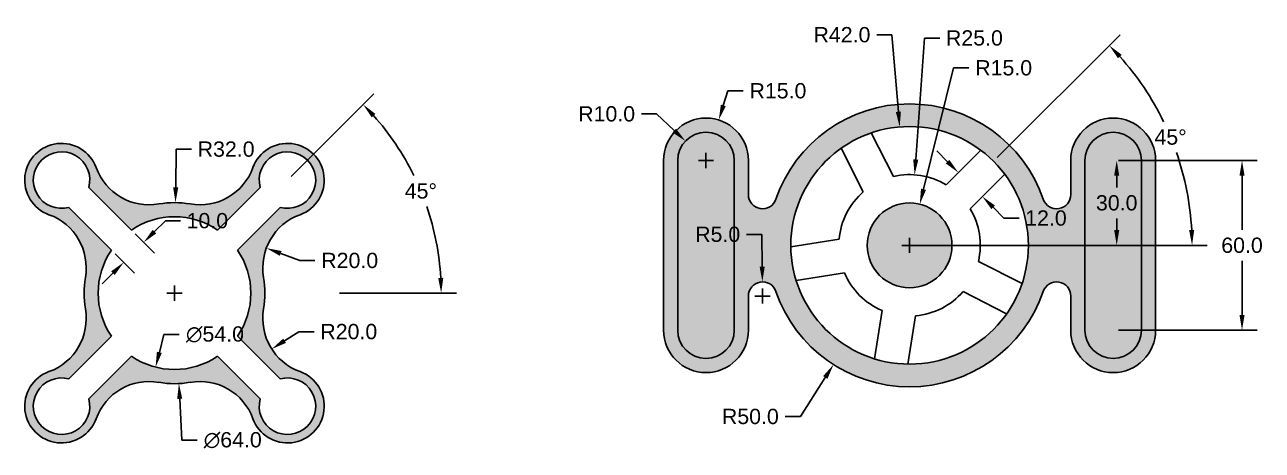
# Model space of a CAD drawing. Header units: inches. Extents: x -29 to 2151, y 0 to 373.
# Drawn here: x 1009.2 to 1446.8, y 84.8 to 235.2 of the extents above; entities that cross this region are included whole.
import ezdxf

# ---------------------------------------------------------------- set-up
doc = ezdxf.new("R2010")
doc.units = ezdxf.units.IN
doc.header["$MEASUREMENT"] = 0
doc.styles.get("Standard").update_dxf_attribs({"font": 'arial.ttf'})
doc.dimstyles.get("Standard").update_dxf_attribs({"dimscale": 30, "dimtxt": 0.18, "dimasz": 0.18, "dimexe": 0.18, "dimexo": 0.0625, "dimgap": 0.09, "dimtad": 0, "dimtih": 1, "dimtoh": 1, "dimdec": 1, "dimzin": 0, "dimdsep": 46, "dimtxsty": 'Standard', "dimcen": 0.09, "dimadec": 0, "dimazin": 0, "dimtfac": 1, "dimtdec": 1, "dimtofl": 0, "dimtmove": 0, "dimatfit": 3, "dimfxl": 1, "dimtolj": 1, "dimtzin": 0, "dimarcsym": 0})

# ---------------------------------------------------------------- blocks, each defined once
blk = doc.blocks.new('*D14')
at = {"color": 0, "lineweight": -2, "transparency": 16777216}
for p, q in [((1103.43, 181.59), (1132.65, 210.81)), ((1120.52, 140.31), (1161.85, 140.31))]:
    blk.add_line(p, q, dxfattribs=at)
for start, end in [(26.1313, 41.7189), (3.2811, 18.9618)]:
    blk.add_arc((1062.14, 140.31), 94.31, start, end, dxfattribs=at)
at = {"color": 0, "transparency": 16777216}
for points in [[(1131.88, 202.45), (1133.19, 203.68), (1128.83, 206.99)], [(1157.2, 145.73), (1155.4, 145.68), (1156.45, 140.31)]]:
    blk.add_solid(points, dxfattribs=at)
at = {"layer": 'Defpoints', "color": 0, "transparency": 16777216}
for p in [(1102.1, 180.27), (1153.24, 164.71), (1062.14, 140.31), (1062.14, 140.31), (1118.64, 140.31)]:
    blk.add_point(p, dxfattribs=at)
at = {"color": 0, "transparency": 16777216, "insert": (1149.27, 176.4), "char_height": 5.4, "attachment_point": 5}
blk.add_mtext('\\A1;45°', dxfattribs=at)
blk = doc.blocks.new('*D15')
at = {"color": 0, "lineweight": -2, "transparency": 16777216}
for p, q in [((1055.08, 162.08), (1058.9, 165.9)), ((1058.9, 165.9), (1064.3, 165.9)), ((1048.24, 161.28), (1055.08, 154.44)), ((1041.17, 154.21), (1048.01, 147.37)), ((1040.37, 147.37), (1036.55, 143.55))]:
    blk.add_line(p, q, dxfattribs=at)
at = {"color": 0, "transparency": 16777216}
for points in [[(1054.44, 162.71), (1055.71, 161.44), (1051.26, 158.26)], [(1039.73, 148.01), (1041.01, 146.73), (1044.19, 151.19)]]:
    blk.add_solid(points, dxfattribs=at)
at = {"layer": 'Defpoints', "color": 0, "transparency": 16777216}
for p in [(1046.92, 162.6), (1051.26, 158.26), (1039.84, 155.53)]:
    blk.add_point(p, dxfattribs=at)
at = {"color": 0, "transparency": 16777216, "insert": (1073.75, 165.9), "char_height": 5.4, "attachment_point": 5}
blk.add_mtext('\\A1;10.0', dxfattribs=at)
blk = doc.blocks.new('*D16')
at = {"color": 0, "lineweight": -2, "transparency": 16777216}
for p, q in [((1059.44, 140.31), (1064.84, 140.31)), ((1062.14, 137.61), (1062.14, 143.01)), ((1064.7, 88.32), (1063.98, 102.95)), ((1070.1, 88.32), (1064.7, 88.32))]:
    blk.add_line(p, q, dxfattribs=at)
at = {"color": 0, "transparency": 16777216}
blk.add_solid([(1064.88, 102.99), (1063.08, 102.91), (1063.71, 108.34)], dxfattribs=at)
at = {"layer": 'Defpoints', "color": 0, "transparency": 16777216}
for p in [(1060.57, 172.27), (1063.71, 108.34)]:
    blk.add_point(p, dxfattribs=at)
at = {"color": 0, "transparency": 16777216, "insert": (1082.74, 88.32), "char_height": 5.4, "attachment_point": 5}
blk.add_mtext('\\A1;∅64.0', dxfattribs=at)
blk = doc.blocks.new('*D17')
at = {"color": 0, "lineweight": -2, "transparency": 16777216}
for p, q in [((1058.41, 125.7), (1056.79, 119.38)), ((1063.81, 125.7), (1058.41, 125.7))]:
    blk.add_line(p, q, dxfattribs=at)
at = {"color": 0, "transparency": 16777216}
blk.add_solid([(1055.92, 119.6), (1057.66, 119.16), (1055.45, 114.15)], dxfattribs=at)
at = {"layer": 'Defpoints', "color": 0, "transparency": 16777216}
for p in [(1068.83, 166.46), (1055.45, 114.15)]:
    blk.add_point(p, dxfattribs=at)
at = {"color": 0, "transparency": 16777216, "insert": (1076.45, 125.7), "char_height": 5.4, "attachment_point": 5}
blk.add_mtext('\\A1;∅54.0', dxfattribs=at)
blk = doc.blocks.new('*D18')
at = {"color": 0, "lineweight": -2, "transparency": 16777216}
for p, q in [((1062.71, 191.2), (1062.56, 177.7)), ((1068.11, 191.2), (1062.71, 191.2)), ((1059.44, 140.31), (1064.84, 140.31)), ((1062.14, 137.61), (1062.14, 143.01))]:
    blk.add_line(p, q, dxfattribs=at)
at = {"color": 0, "transparency": 16777216}
blk.add_solid([(1061.66, 177.71), (1063.46, 177.69), (1062.5, 172.3)], dxfattribs=at)
at = {"layer": 'Defpoints', "color": 0, "transparency": 16777216}
for p in [(1062.5, 172.3), (1062.14, 140.31)]:
    blk.add_point(p, dxfattribs=at)
at = {"color": 0, "transparency": 16777216, "insert": (1080.4, 191.2), "char_height": 5.4, "attachment_point": 5}
blk.add_mtext('\\A1;R32.0', dxfattribs=at)
blk = doc.blocks.new('*D19')
at = {"color": 0, "lineweight": -2, "transparency": 16777216}
for p, q in [((1106.42, 151.84), (1099.69, 154.34)), ((1111.82, 151.84), (1106.42, 151.84))]:
    blk.add_line(p, q, dxfattribs=at)
at = {"color": 0, "transparency": 16777216}
blk.add_solid([(1100, 155.19), (1099.37, 153.5), (1094.63, 156.23)], dxfattribs=at)
at = {"layer": 'Defpoints', "color": 0, "transparency": 16777216}
for p in [(1094.63, 156.23), (1113.37, 149.25)]:
    blk.add_point(p, dxfattribs=at)
at = {"color": 0, "transparency": 16777216, "insert": (1124.11, 151.84), "char_height": 5.4, "attachment_point": 5}
blk.add_mtext('\\A1;R20.0', dxfattribs=at)
blk = doc.blocks.new('*D20')
at = {"color": 0, "lineweight": -2, "transparency": 16777216}
for p, q in [((1106.09, 126.69), (1101.08, 123.48)), ((1111.49, 126.69), (1106.09, 126.69))]:
    blk.add_line(p, q, dxfattribs=at)
at = {"color": 0, "transparency": 16777216}
blk.add_solid([(1100.59, 124.24), (1101.56, 122.72), (1096.53, 120.56)], dxfattribs=at)
at = {"layer": 'Defpoints', "color": 0, "transparency": 16777216}
for p in [(1113.37, 131.36), (1096.53, 120.56)]:
    blk.add_point(p, dxfattribs=at)
at = {"color": 0, "transparency": 16777216, "insert": (1123.78, 126.69), "char_height": 5.4, "attachment_point": 5}
blk.add_mtext('\\A1;R20.0', dxfattribs=at)
blk = doc.blocks.new('*D21')
at = {"color": 0, "lineweight": -2, "transparency": 16777216}
for p, q in [((1335.55, 186.77), (1331.73, 190.59)), ((1336.35, 179.94), (1343.18, 186.77)), ((1344.84, 171.46), (1351.67, 178.29)), ((1351.67, 170.65), (1355.49, 166.83)), ((1355.49, 166.83), (1360.89, 166.83))]:
    blk.add_line(p, q, dxfattribs=at)
at = {"color": 0, "transparency": 16777216}
for points in [[(1336.18, 187.41), (1334.91, 186.14), (1339.36, 182.95)], [(1352.3, 171.29), (1351.03, 170.01), (1347.85, 174.47)]]:
    blk.add_solid(points, dxfattribs=at)
at = {"layer": 'Defpoints', "color": 0, "transparency": 16777216}
for p in [(1335.03, 178.62), (1347.85, 174.47), (1343.51, 170.13)]:
    blk.add_point(p, dxfattribs=at)
at = {"color": 0, "transparency": 16777216, "insert": (1370.34, 166.83), "char_height": 5.4, "attachment_point": 5}
blk.add_mtext('\\A1;12.0', dxfattribs=at)
blk = doc.blocks.new('*D22')
at = {"color": 0, "lineweight": -2, "transparency": 16777216}
for p, q in [((1353.13, 188.24), (1396.57, 231.68)), ((1365.98, 157.21), (1427.41, 157.21))]:
    blk.add_line(p, q, dxfattribs=at)
for start, end in [(25.9251, 41.9027), (3.0973, 19.1578)]:
    blk.add_arc((1322.11, 157.21), 99.91, start, end, dxfattribs=at)
at = {"color": 0, "transparency": 16777216}
for points in [[(1395.81, 223.32), (1397.12, 224.56), (1392.75, 227.86)], [(1422.77, 162.64), (1420.97, 162.59), (1422.01, 157.21)]]:
    blk.add_solid(points, dxfattribs=at)
at = {"layer": 'Defpoints', "color": 0, "transparency": 16777216}
for p in [(1351.81, 186.91), (1418.61, 183.07), (1322.11, 157.21), (1322.11, 157.21), (1364.11, 157.21)]:
    blk.add_point(p, dxfattribs=at)
at = {"color": 0, "transparency": 16777216, "insert": (1414.41, 195.45), "char_height": 5.4, "attachment_point": 5}
blk.add_mtext('\\A1;45°', dxfattribs=at)
blk = doc.blocks.new('*D23')
at = {"color": 0, "lineweight": -2, "transparency": 16777216}
for p, q in [((1257.86, 211.82), (1256.24, 206.67)), ((1263.26, 211.82), (1257.86, 211.82)), ((1250.11, 184.51), (1250.11, 189.91)), ((1247.41, 187.21), (1252.81, 187.21))]:
    blk.add_line(p, q, dxfattribs=at)
at = {"color": 0, "transparency": 16777216}
blk.add_solid([(1255.38, 206.94), (1257.09, 206.4), (1254.61, 201.52)], dxfattribs=at)
at = {"layer": 'Defpoints', "color": 0, "transparency": 16777216}
for p in [(1254.61, 201.52), (1250.11, 187.21)]:
    blk.add_point(p, dxfattribs=at)
at = {"color": 0, "transparency": 16777216, "insert": (1275.55, 211.82), "char_height": 5.4, "attachment_point": 5}
blk.add_mtext('\\A1;R15.0', dxfattribs=at)
blk = doc.blocks.new('*D24')
at = {"color": 0, "lineweight": -2, "transparency": 16777216}
for p, q in [((1227.26, 203.66), (1232.66, 203.66)), ((1232.66, 203.66), (1238.9, 197.78)), ((1250.11, 184.51), (1250.11, 189.91)), ((1247.41, 187.21), (1252.81, 187.21))]:
    blk.add_line(p, q, dxfattribs=at)
at = {"color": 0, "transparency": 16777216}
blk.add_solid([(1239.52, 198.43), (1238.28, 197.12), (1242.83, 194.07)], dxfattribs=at)
at = {"layer": 'Defpoints', "color": 0, "transparency": 16777216}
for p in [(1242.83, 194.07), (1250.11, 187.21)]:
    blk.add_point(p, dxfattribs=at)
at = {"color": 0, "transparency": 16777216, "insert": (1214.97, 203.66), "char_height": 5.4, "attachment_point": 5}
blk.add_mtext('\\A1;R10.0', dxfattribs=at)
blk = doc.blocks.new('*D25')
at = {"color": 0, "lineweight": -2, "transparency": 16777216}
for p, q in [((1264.44, 161.09), (1269.84, 161.09)), ((1269.84, 161.09), (1269.98, 149.7)), ((1270.11, 136.6), (1270.11, 142)), ((1267.41, 139.3), (1272.81, 139.3))]:
    blk.add_line(p, q, dxfattribs=at)
at = {"color": 0, "transparency": 16777216}
blk.add_solid([(1270.88, 149.71), (1269.08, 149.68), (1270.05, 144.3)], dxfattribs=at)
at = {"layer": 'Defpoints', "color": 0, "transparency": 16777216}
for p in [(1270.05, 144.3), (1270.11, 139.3)]:
    blk.add_point(p, dxfattribs=at)
at = {"color": 0, "transparency": 16777216, "insert": (1254.25, 161.09), "char_height": 5.4, "attachment_point": 5}
blk.add_mtext('\\A1;R5.0', dxfattribs=at)
blk = doc.blocks.new('*D26')
at = {"color": 0, "lineweight": -2, "transparency": 16777216}
for p, q in [((1337.69, 219.94), (1327.03, 177.01)), ((1343.09, 219.94), (1337.69, 219.94)), ((1322.11, 154.51), (1322.11, 159.91)), ((1319.41, 157.21), (1324.81, 157.21))]:
    blk.add_line(p, q, dxfattribs=at)
at = {"color": 0, "transparency": 16777216}
blk.add_solid([(1326.15, 177.23), (1327.9, 176.79), (1325.72, 171.77)], dxfattribs=at)
at = {"layer": 'Defpoints', "color": 0, "transparency": 16777216}
for p in [(1325.72, 171.77), (1322.11, 157.21)]:
    blk.add_point(p, dxfattribs=at)
at = {"color": 0, "transparency": 16777216, "insert": (1355.38, 219.94), "char_height": 5.4, "attachment_point": 5}
blk.add_mtext('\\A1;R15.0', dxfattribs=at)
blk = doc.blocks.new('*D27')
at = {"color": 0, "lineweight": -2, "transparency": 16777216}
for p, q in [((1327.36, 230.49), (1324.28, 187.54)), ((1332.76, 230.49), (1327.36, 230.49)), ((1322.11, 154.51), (1322.11, 159.91)), ((1319.41, 157.21), (1324.81, 157.21))]:
    blk.add_line(p, q, dxfattribs=at)
at = {"color": 0, "transparency": 16777216}
blk.add_solid([(1323.38, 187.6), (1325.18, 187.47), (1323.89, 182.15)], dxfattribs=at)
at = {"layer": 'Defpoints', "color": 0, "transparency": 16777216}
for p in [(1323.89, 182.15), (1322.11, 157.21)]:
    blk.add_point(p, dxfattribs=at)
at = {"color": 0, "transparency": 16777216, "insert": (1345.04, 230.49), "char_height": 5.4, "attachment_point": 5}
blk.add_mtext('\\A1;R25.0', dxfattribs=at)
blk = doc.blocks.new('*D28')
at = {"color": 0, "lineweight": -2, "transparency": 16777216}
for p, q in [((1310.47, 231.64), (1315.87, 231.64)), ((1315.87, 231.64), (1318.15, 204.45)), ((1322.11, 154.51), (1322.11, 159.91)), ((1319.41, 157.21), (1324.81, 157.21))]:
    blk.add_line(p, q, dxfattribs=at)
at = {"color": 0, "transparency": 16777216}
blk.add_solid([(1319.05, 204.52), (1317.25, 204.37), (1318.6, 199.07)], dxfattribs=at)
at = {"layer": 'Defpoints', "color": 0, "transparency": 16777216}
for p in [(1318.6, 199.07), (1322.11, 157.21)]:
    blk.add_point(p, dxfattribs=at)
at = {"color": 0, "transparency": 16777216, "insert": (1298.19, 231.64), "char_height": 5.4, "attachment_point": 5}
blk.add_mtext('\\A1;R42.0', dxfattribs=at)
blk = doc.blocks.new('*D29')
at = {"color": 0, "lineweight": -2, "transparency": 16777216}
for p, q in [((1322.11, 154.51), (1322.11, 159.91)), ((1319.41, 157.21), (1324.81, 157.21)), ((1283.48, 96.69), (1292.3, 110.51)), ((1278.08, 96.69), (1283.48, 96.69))]:
    blk.add_line(p, q, dxfattribs=at)
at = {"color": 0, "transparency": 16777216}
blk.add_solid([(1291.54, 111), (1293.06, 110.03), (1295.21, 115.07)], dxfattribs=at)
at = {"layer": 'Defpoints', "color": 0, "transparency": 16777216}
for p in [(1322.11, 157.21), (1295.21, 115.07)]:
    blk.add_point(p, dxfattribs=at)
at = {"color": 0, "transparency": 16777216, "insert": (1265.79, 96.69), "char_height": 5.4, "attachment_point": 5}
blk.add_mtext('\\A1;R50.0', dxfattribs=at)
blk = doc.blocks.new('*D30')
at = {"color": 0, "lineweight": -2, "transparency": 16777216}
for p, q in [((1395.98, 187.21), (1445.08, 187.21)), ((1439.68, 181.81), (1439.68, 162.67)), ((1439.68, 132.61), (1439.68, 151.76)), ((1395.98, 127.21), (1445.08, 127.21))]:
    blk.add_line(p, q, dxfattribs=at)
at = {"color": 0, "transparency": 16777216}
for points in [[(1438.78, 181.81), (1440.58, 181.81), (1439.68, 187.21)], [(1438.78, 132.61), (1440.58, 132.61), (1439.68, 127.21)]]:
    blk.add_solid(points, dxfattribs=at)
at = {"layer": 'Defpoints', "color": 0, "transparency": 16777216}
for p in [(1394.11, 187.21), (1394.11, 127.21), (1439.68, 127.21)]:
    blk.add_point(p, dxfattribs=at)
at = {"color": 0, "transparency": 16777216, "insert": (1439.68, 157.21), "char_height": 5.4, "attachment_point": 5}
blk.add_mtext('\\A1;60.0', dxfattribs=at)
blk = doc.blocks.new('*D31')
at = {"color": 0, "lineweight": -2, "transparency": 16777216}
for p, q in [((1395.98, 187.21), (1400.76, 187.21)), ((1395.36, 181.81), (1395.36, 177.67)), ((1395.36, 162.61), (1395.36, 166.75)), ((1323.98, 157.21), (1400.76, 157.21))]:
    blk.add_line(p, q, dxfattribs=at)
at = {"color": 0, "transparency": 16777216}
for points in [[(1394.46, 181.81), (1396.26, 181.81), (1395.36, 187.21)], [(1394.46, 162.61), (1396.26, 162.61), (1395.36, 157.21)]]:
    blk.add_solid(points, dxfattribs=at)
at = {"layer": 'Defpoints', "color": 0, "transparency": 16777216}
for p in [(1394.11, 187.21), (1322.11, 157.21), (1395.36, 157.21)]:
    blk.add_point(p, dxfattribs=at)
at = {"color": 0, "transparency": 16777216, "insert": (1395.36, 172.21), "char_height": 5.4, "attachment_point": 5}
blk.add_mtext('\\A1;30.0', dxfattribs=at)

msp = doc.modelspace()

# ---------------------------------------------------------------- hatches: boundary and pattern name
h = msp.add_hatch(color=256)
h.dxf.hatch_style = 1
h.set_gradient(color1=(255, 255, 255), color2=(127, 255, 223), tint=1, name='INVSPHERICAL')
h.paths.add_polyline_path([(1274.83, 173.5, -0.846478), (1265.11, 175.13), (1265.11, 187.21, 1), (1235.11, 187.21), (1235.11, 127.21, 1), (1265.11, 127.21), (1265.11, 139.3, -0.846478), (1274.83, 140.93, 0.713145), (1369.38, 140.93, -0.846478), (1379.11, 139.3), (1379.11, 127.21, 1), (1409.11, 127.21), (1409.11, 187.21, 1), (1379.11, 187.21), (1379.11, 175.13, -0.846478), (1369.38, 173.5, 0.713145)])
h.paths.add_polyline_path([(1364.11, 157.21, -1), (1280.11, 157.21, -1)], flags=16)
h.paths.add_polyline_path([(1337.11, 157.21, -1), (1307.11, 157.21, -1)], flags=0)
h.paths.add_polyline_path([(1404.11, 187.21), (1404.11, 127.21, -1), (1384.11, 127.21), (1384.11, 187.21, -1)], flags=16)
h.paths.add_polyline_path([(1260.11, 187.21), (1260.11, 127.21, -1), (1240.11, 127.21), (1240.11, 187.21, -1)], flags=16)
h.paths.add_polyline_path([(1361.41, 161.23), (1378.8, 161.23), (1378.8, 172.36), (1361.41, 172.36)], flags=24)
h.paths.add_polyline_path([(1244.81, 155.49), (1263.45, 155.49), (1263.45, 166.62), (1244.81, 166.62)], flags=24)
h.paths.add_polyline_path([(1386.69, 166.61), (1404.07, 166.61), (1404.07, 177.74), (1386.69, 177.74)], flags=8)
h = msp.add_hatch(color=256)
h.dxf.hatch_style = 1
h.set_gradient(color1=(241, 235, 31), color2=(127, 255, 0), tint=1, name='INVCYLINDER')
h.paths.add_polyline_path([(1260.11, 187.21, 1), (1240.11, 187.21), (1240.11, 127.21, 1), (1260.11, 127.21)])
h.paths.add_polyline_path([(1244.81, 155.49), (1263.45, 155.49), (1263.45, 166.62), (1244.81, 166.62)], flags=9)
h = msp.add_hatch(color=256)
h.dxf.hatch_style = 1
h.set_gradient(color1=(241, 235, 31), color2=(127, 255, 0), tint=1, name='INVCYLINDER')
h.paths.add_polyline_path([(1404.11, 187.21, 1), (1384.11, 187.21), (1384.11, 127.21, 1), (1404.11, 127.21)])
h.paths.add_polyline_path([(1386.69, 166.61), (1404.07, 166.61), (1404.07, 177.74), (1386.69, 177.74)], flags=24)
h = msp.add_hatch(color=256)
h.dxf.hatch_style = 1
h.set_gradient(color1=(0, 255, 0), color2=(255, 255, 0), tint=1)
h.paths.add_polyline_path([(1089.88, 184.7, -0.3637), (1067.65, 171.83, 0.086638), (1056.64, 171.83, -0.3637), (1034.4, 184.7, 1.570961), (1017.74, 168.05, -0.3637), (1030.62, 145.81, 0.086638), (1030.62, 134.8, -0.3637), (1017.74, 112.56, 1.570961), (1034.4, 95.91, -0.3637), (1056.64, 108.78, 0.086638), (1067.65, 108.78, -0.3637), (1089.88, 95.91, 1.570961), (1106.54, 112.56, -0.3637), (1093.67, 134.8, 0.086638), (1093.67, 145.81, -0.3637), (1106.54, 168.05, 1.570961)])
h.paths.add_polyline_path([(1077.37, 162.6), (1092.44, 177.68, -3.732051), (1099.52, 170.61), (1084.44, 155.53, -0.308864), (1084.44, 125.08), (1099.52, 110, -3.732051), (1092.44, 102.93), (1077.37, 118.01, -0.308864), (1046.92, 118.01), (1031.84, 102.93, -3.732051), (1024.77, 110), (1039.84, 125.08, -0.308864), (1039.84, 155.53), (1024.77, 170.61, -3.732051), (1031.84, 177.68), (1046.92, 162.6, -0.308864)], flags=16)
h.paths.add_polyline_path([(1064.82, 160.29), (1082.21, 160.29), (1082.21, 171.42), (1064.82, 171.42)], flags=8)
h.paths.add_polyline_path([(1064.85, 120.16), (1088.1, 120.16), (1088.1, 131.29), (1064.85, 131.29)], flags=8)
h = msp.add_hatch(color=256)
h.dxf.hatch_style = 1
h.set_gradient(color1=(241, 235, 31), color2=(127, 255, 0), tint=1, name='INVCYLINDER')
h.paths.add_polyline_path([(1307.11, 157.21, 1), (1337.11, 157.21, 1)])

# ---------------------------------------------------------------- linework, layer by layer
for p, q in [((1316.44, 181.56), (1308.58, 196.98)), ((1305.74, 176.11), (1297.89, 191.53)), ((1335.03, 178.62), (1347.26, 190.85)), ((1235.11, 187.21), (1235.11, 127.21)), ((1240.11, 187.21), (1240.11, 127.21)), ((1260.11, 187.21), (1260.11, 127.21)), ((1265.11, 187.21), (1265.11, 175.13)), ((1379.11, 187.21), (1379.11, 175.13)), ((1384.11, 187.21), (1384.11, 127.21)), ((1404.11, 187.21), (1404.11, 127.21)), ((1409.11, 187.21), (1409.11, 127.21)), ((1343.51, 170.13), (1355.74, 182.36)), ((1046.92, 162.6), (1031.84, 177.68)), ((1077.37, 162.6), (1092.44, 177.68)), ((1039.84, 155.53), (1024.77, 170.61)), ((1084.44, 155.53), (1099.52, 170.61)), ((1297.2, 159.34), (1280.11, 156.64)), ((1346.46, 151.54), (1361.87, 143.69)), ((1299.08, 147.49), (1281.99, 144.78)), ((1341.01, 140.85), (1356.42, 133)), ((1265.11, 127.21), (1265.11, 139.3)), ((1379.11, 127.21), (1379.11, 139.3)), ((1312.38, 134.18), (1309.68, 117.09)), ((1324.24, 132.3), (1321.53, 115.22)), ((1039.84, 125.08), (1024.77, 110)), ((1084.44, 125.08), (1099.52, 110)), ((1046.92, 118.01), (1031.84, 102.93)), ((1077.37, 118.01), (1092.44, 102.93))]:
    msp.add_line(p, q)
for radius in [42, 15]:
    msp.add_circle((1322.11, 157.21), radius)
for centre, radius, start, end in [((1322.11, 157.21), 50, 19.0113, 160.9887), ((1250.11, 187.21), 15, 360, 180), ((1394.11, 187.21), 15, 0, 180), ((1250.11, 187.21), 10, 0, 180), ((1394.11, 187.21), 10, 0, 180), ((1022.18, 180.27), 13, 19.9578, 250.0422), ((1102.1, 180.27), 13, 289.9578, 160.0422), ((1022.18, 180.27), 10, 345, 285), ((1102.1, 180.27), 10, 255, 195), ((1053.2, 191.53), 20, 199.9578, 279.9032), ((1071.09, 191.53), 20, 260.0968, 340.0422), ((1322.11, 157.21), 25, 58.8865, 103.1135), ((1270.11, 175.13), 5, 180, 340.9887), ((1322.11, 157.21), 25, 130.8865, 175.1135), ((1374.11, 175.13), 5, 199.0113, 0), ((1062.14, 140.31), 32, 80.0968, 99.9032), ((1010.92, 149.25), 20, 350.0968, 70.0422), ((1062.14, 140.31), 27, 55.6719, 124.3281), ((1113.37, 149.25), 20, 109.9578, 189.9032), ((1322.11, 157.21), 25, 346.8865, 31.1135), ((1062.14, 140.31), 27, 145.6719, 214.3281), ((1062.14, 140.31), 27, 325.6719, 34.3281), ((1062.14, 140.31), 32, 170.0968, 189.9032), ((1062.14, 140.31), 32, 350.0968, 9.9032), ((1322.11, 157.21), 25, 202.8865, 247.1135), ((1270.11, 139.3), 5, 19.0113, 180), ((1322.11, 157.21), 50, 199.0113, 340.9887), ((1322.11, 157.21), 25, 274.8865, 319.1135), ((1374.11, 139.3), 5, 0, 160.9887), ((1010.92, 131.36), 20, 289.9578, 9.9032), ((1113.37, 131.36), 20, 170.0968, 250.0422), ((1250.11, 127.21), 15, 180, 0), ((1250.11, 127.21), 10, 180, 0), ((1394.11, 127.21), 15, 180, 0), ((1394.11, 127.21), 10, 180, 0), ((1062.14, 140.31), 27, 235.6719, 304.3281), ((1022.18, 100.34), 13, 109.9578, 340.0422), ((1022.18, 100.34), 10, 75, 15), ((1102.1, 100.34), 13, 199.9578, 70.0422), ((1102.1, 100.34), 10, 165, 105), ((1053.2, 89.08), 20, 80.0968, 160.0422), ((1062.14, 140.31), 32, 260.0968, 279.9032), ((1071.09, 89.08), 20, 19.9578, 99.9032)]:
    msp.add_arc(centre, radius, start, end)

# ---------------------------------------------------------------- dimensions: what is measured, and where the dimension line sits
for center, mpoint, picture, middle in [((1322.11, 157.21), (1318.6, 199.07), '*D28', (1298.19, 231.64)), ((1322.11, 157.21), (1323.89, 182.15), '*D27', (1345.04, 230.49)), ((1322.11, 157.21), (1325.72, 171.77), '*D26', (1355.38, 219.94)), ((1250.11, 187.21), (1242.83, 194.07), '*D24', (1214.97, 203.66)), ((1062.14, 140.31), (1062.5, 172.3), '*D18', (1080.4, 191.2)), ((1270.11, 139.3), (1270.05, 144.3), '*D25', (1254.25, 161.09)), ((1322.11, 157.21), (1295.21, 115.07), '*D29', (1265.79, 96.69)), ((1113.37, 149.25), (1094.63, 156.23), '*D19', (1124.11, 151.84)), ((1113.37, 131.36), (1096.53, 120.56), '*D20', (1123.78, 126.69))]:
    dim = msp.add_radius_dim(center=center, mpoint=mpoint, dimstyle='Standard')
    dim.commit()
    dim.dimension.update_dxf_attribs({"geometry": picture, "text_midpoint": middle, "dimtype": 164})
for base, line1, line2, picture, middle in [((1418.61, 183.07), ((1322.11, 157.21), (1364.11, 157.21)), ((1322.11, 157.21), (1351.81, 186.91)), '*D22', (1414.41, 195.45)), ((1153.24, 164.71), ((1062.14, 140.31), (1118.64, 140.31)), ((1062.14, 140.31), (1102.1, 180.27)), '*D14', (1149.27, 176.4))]:
    dim = msp.add_angular_dim_2l(base=base, line1=line1, line2=line2, dimstyle='Standard')
    dim.commit()
    dim.dimension.update_dxf_attribs({"geometry": picture, "text_midpoint": middle})
dim = msp.add_radius_dim(center=(1250.11, 187.21), mpoint=(1254.61, 201.52), dimstyle='Standard')
dim.commit()
dim.dimension.update_dxf_attribs({"geometry": '*D23', "text_midpoint": (1275.55, 211.82)})
for p1, p2, distance, picture, middle in [((1335.03, 178.62), (1343.51, 170.13), 6.13, '*D21', (1370.34, 166.83)), ((1039.84, 155.53), (1046.92, 162.6), -6.14, '*D15', (1073.75, 165.9))]:
    dim = msp.add_aligned_dim(p1=p1, p2=p2, distance=distance, dimstyle='Standard')
    dim.commit()
    dim.dimension.update_dxf_attribs({"geometry": picture, "text_midpoint": middle})
for base, p2, picture, middle in [((1395.36, 157.21), (1322.11, 157.21), '*D31', (1395.36, 172.21)), ((1439.68, 127.21), (1394.11, 127.21), '*D30', (1439.68, 157.21))]:
    dim = msp.add_linear_dim(base=base, p1=(1394.11, 187.21), p2=p2, angle=90, dimstyle='Standard')
    dim.commit()
    dim.dimension.update_dxf_attribs({"geometry": picture, "text_midpoint": middle})
for p1, p2, picture, middle in [((1060.57, 172.27), (1063.71, 108.34), '*D16', (1082.74, 88.32)), ((1068.83, 166.46), (1055.45, 114.15), '*D17', (1076.45, 125.7))]:
    dim = msp.add_diameter_dim_2p(p1=p1, p2=p2, dimstyle='Standard')
    dim.commit()
    dim.dimension.update_dxf_attribs({"geometry": picture, "text_midpoint": middle, "dimtype": 163})

doc.saveas('drawing.dxf')
